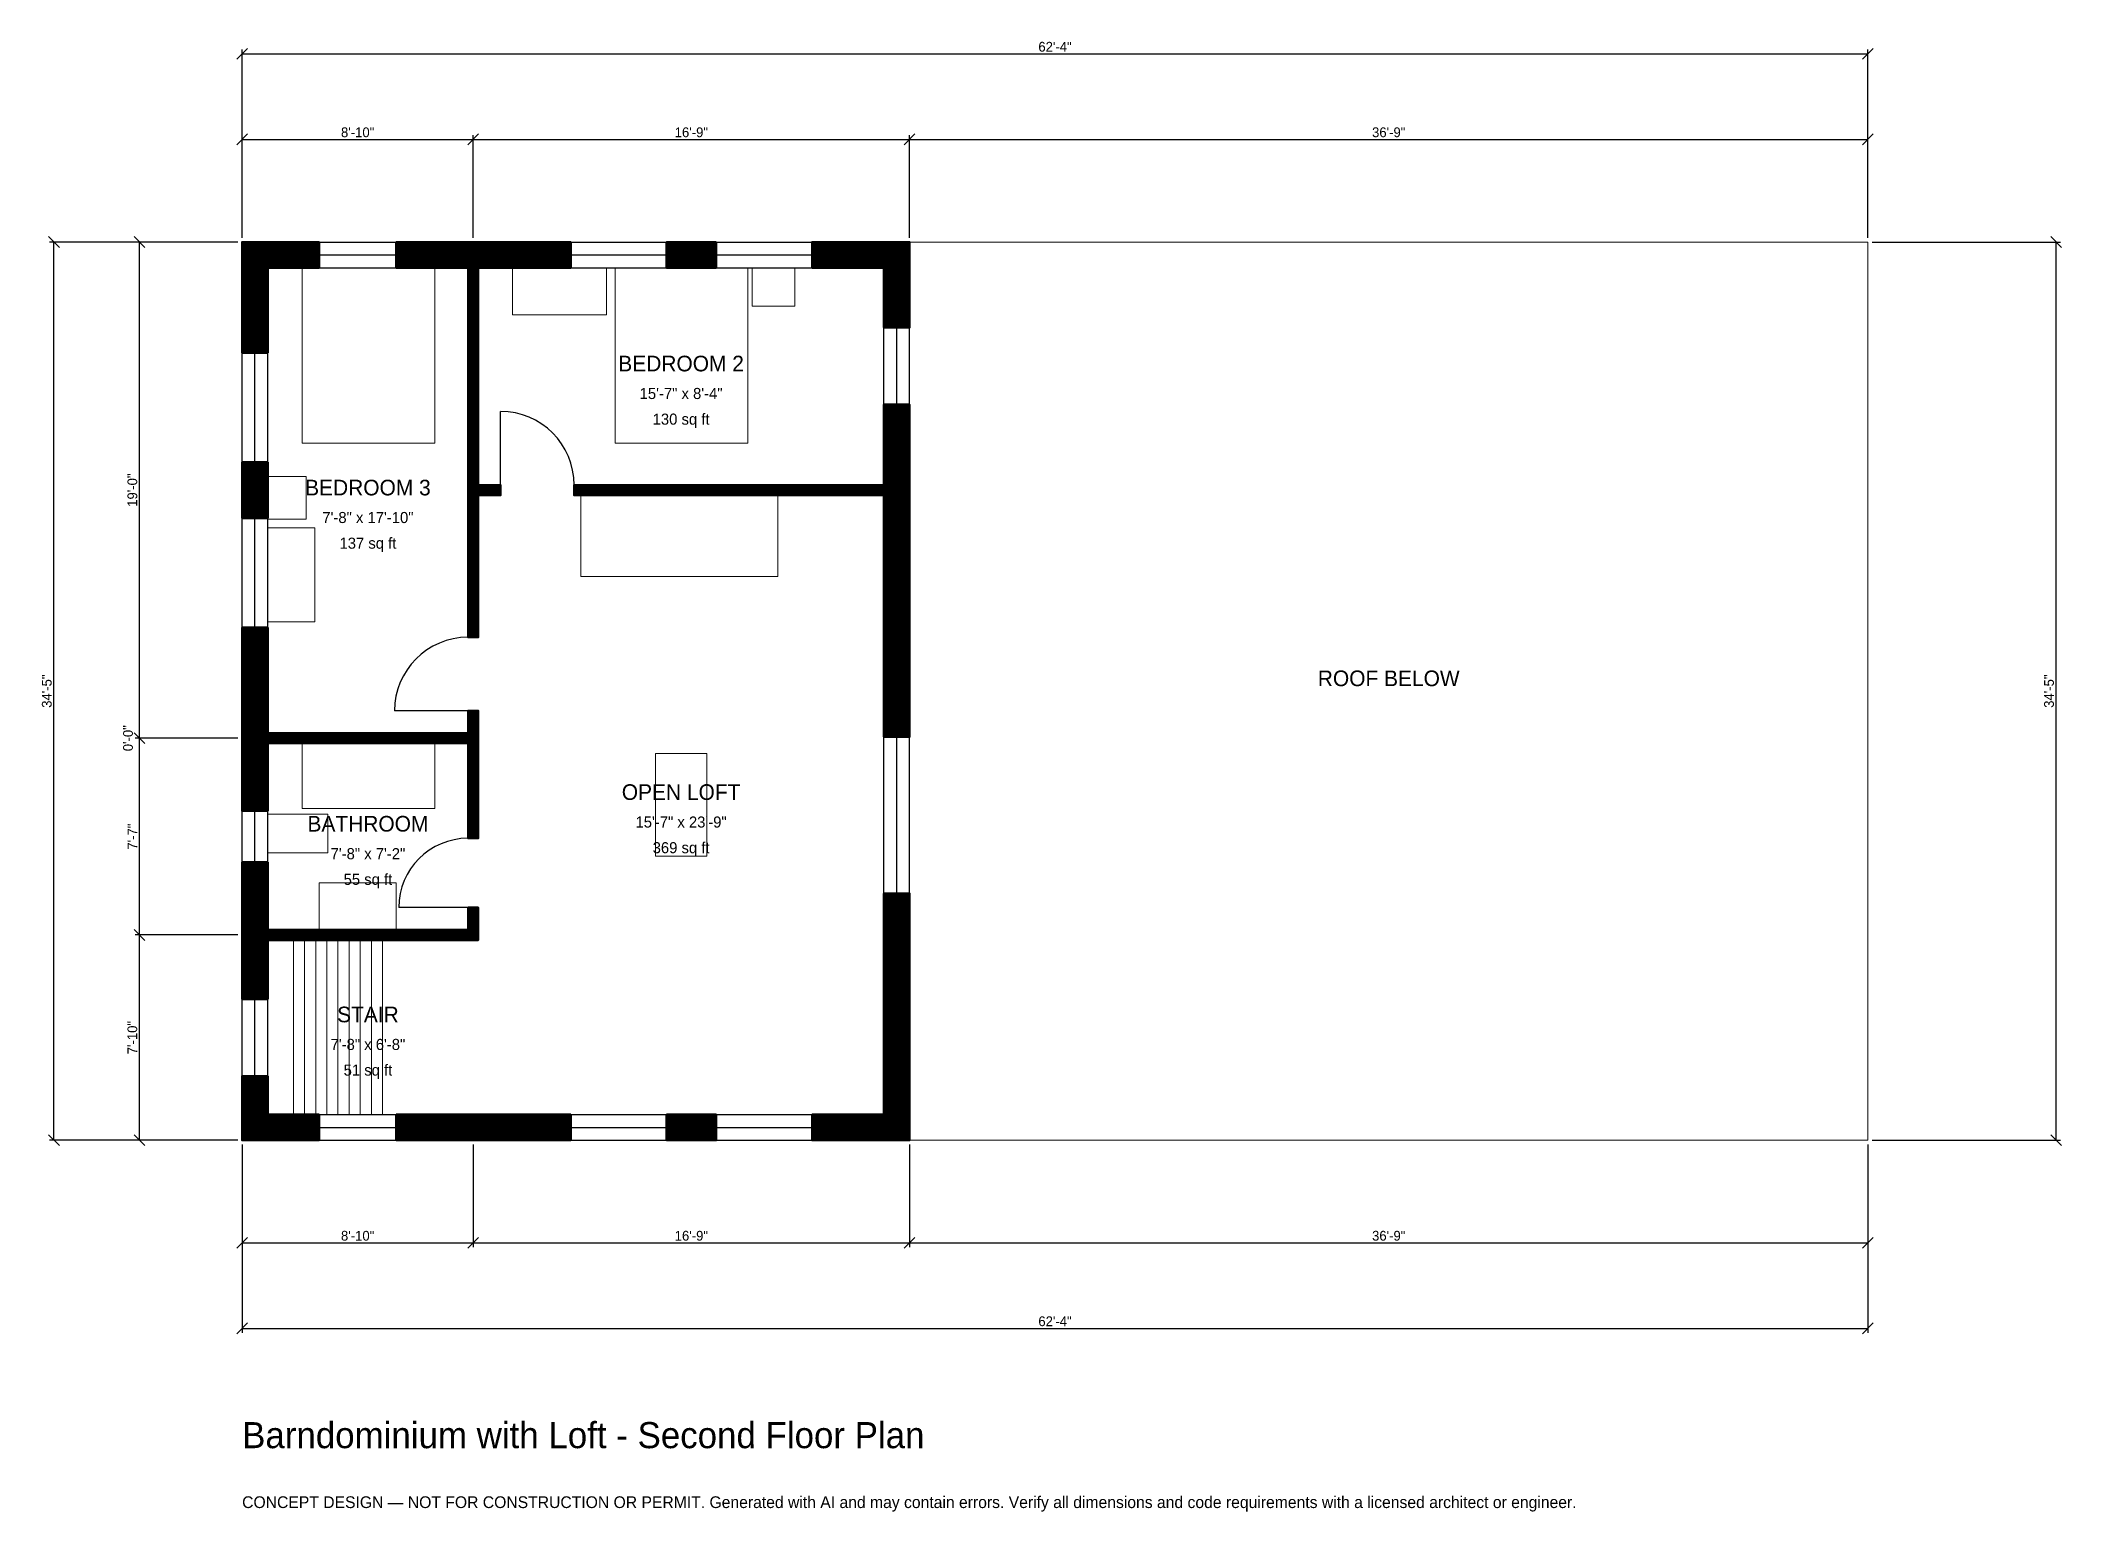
# Model space of a CAD drawing. Header units: inches. Extents: x -93 to 837, y -171 to 506.
import ezdxf
from ezdxf.enums import TextEntityAlignment as Align

# ---------------------------------------------------------------- set-up
doc = ezdxf.new("R2010")
doc.units = ezdxf.units.IN
doc.header["$MEASUREMENT"] = 0
doc.linetypes.add('DASHED', pattern=[0.6, 0.5, -0.1])
for name, color, linetype, lineweight in [('A-ANNO-DIMS', 1, 'Continuous', 13), ('A-ANNO-TEXT', 7, 'Continuous', 18), ('A-AREA-IDEN', 7, 'Continuous', 18), ('A-DOOR', 2, 'Continuous', 25), ('A-FLOR-FIXT', 9, 'Continuous', 13), ('A-FLOR-STRS', 3, 'Continuous', 18), ('A-FURN', 9, 'Continuous', 13), ('A-GLAZ', 4, 'Continuous', 25), ('A-SITE-PAVE', 8, 'Continuous', 13), ('A-WALL', 7, 'Continuous', 50), ('A-WALL-PATT', 8, 'Continuous', 13)]:
    doc.layers.add(name, color=color, linetype=linetype, lineweight=lineweight)
doc.dimstyles.new('PLAN', dxfattribs={"dimtxt": 4.5, "dimasz": 3, "dimexe": 2, "dimexo": 2, "dimgap": 1, "dimtad": 1, "dimdec": 0, "dimlunit": 4, "dimtsz": 2.5, "dimcen": 2.5, "dimclrd": 1, "dimclre": 1, "dimazin": 3, "dimtfac": 1, "dimtmove": 0, "dimatfit": 3})

msp = doc.modelspace()

# ---------------------------------------------------------------- hatches: boundary and pattern name
at = {"layer": 'A-WALL-PATT'}
h = msp.add_hatch(dxfattribs=at)
h.set_pattern_fill('ANSI31', color=8, scale=0.8)
h.paths.add_polyline_path([(11.811, 0), (0, 0), (0, 0), (0, 0), (0, 11.811), (0, 11.811), (0, 29.5276), (11.811, 29.5276), (11.811, 11.811), (35.4331, 11.811), (35.4331, 0), (11.811, 0), (11.811, 0)])
h.paths.add_polyline_path([(0, 88.5827), (0, 92.126), (0, 92.126), (0, 96.8504), (0, 96.8504), (0, 100.3937), (0, 127.9528), (11.811, 127.9528), (11.811, 100.3937), (11.811, 96.8504), (103.937, 96.8504), (103.937, 107.0866), (108.6614, 107.0866), (108.6614, 96.8504), (108.6614, 92.126), (103.937, 92.126), (11.811, 92.126), (11.811, 88.5827), (11.811, 64.9606), (0, 64.9606), (0, 88.5827)])
h.paths.add_polyline_path([(0, 179.1339), (0, 182.6772), (0, 182.6772), (0, 187.4016), (0, 187.4016), (0, 190.9449), (0, 235.958), (11.811, 235.958), (11.811, 190.9449), (11.811, 187.4016), (103.937, 187.4016), (103.937, 197.6378), (108.6614, 197.6378), (108.6614, 187.4016), (108.6614, 182.6772), (108.6614, 182.6772), (108.6614, 138.9764), (103.937, 138.9764), (103.937, 182.6772), (11.811, 182.6772), (11.811, 179.1339), (11.811, 151.5748), (0, 151.5748), (0, 179.1339)])
h.paths.add_polyline_path([(0, 312.0735), (11.811, 312.0735), (11.811, 286.3517), (0, 286.3517), (0, 312.0735)])
h.paths.add_polyline_path([(0, 401.5748), (0, 401.5748), (0, 413.3858), (0, 413.3858), (0, 413.3859), (11.811, 413.3859), (11.811, 413.3858), (35.4331, 413.3858), (35.4331, 401.5748), (11.811, 401.5748), (11.811, 362.4672), (0, 362.4672), (0, 401.5748)])
h.paths.add_polyline_path([(100.3937, 413.3858), (103.937, 413.3858), (103.937, 413.3859), (108.6614, 413.3859), (108.6614, 413.3858), (112.2047, 413.3858), (151.1811, 413.3858), (151.1811, 401.5748), (112.2047, 401.5748), (108.6614, 401.5748), (108.6614, 301.5748), (118.8976, 301.5748), (118.8976, 296.8504), (108.6614, 296.8504), (108.6614, 231.4961), (103.937, 231.4961), (103.937, 296.8504), (103.937, 301.5748), (103.937, 401.5748), (100.3937, 401.5748), (70.8661, 401.5748), (70.8661, 413.3858), (100.3937, 413.3858)])
h.paths.add_polyline_path([(218.1102, 413.3858), (218.1102, 401.5748), (195.2756, 401.5748), (195.2756, 413.3858), (218.1102, 413.3858)])
h.paths.add_polyline_path([(295.2756, 413.3858), (295.2756, 413.3859), (307.0866, 413.3859), (307.0866, 413.3858), (307.0867, 413.3858), (307.0867, 401.5748), (307.0866, 401.5748), (307.0866, 374.0157), (295.2756, 374.0157), (295.2756, 401.5748), (262.2047, 401.5748), (262.2047, 413.3858), (295.2756, 413.3858)])
h.paths.add_polyline_path([(307.0866, 305.1181), (307.0866, 301.5748), (307.0867, 301.5748), (307.0867, 296.8504), (307.0866, 296.8504), (307.0866, 293.3071), (307.0866, 185.6299), (295.2756, 185.6299), (295.2756, 293.3071), (295.2756, 296.8504), (152.7559, 296.8504), (152.7559, 301.5748), (295.2756, 301.5748), (295.2756, 305.1181), (295.2756, 338.5827), (307.0866, 338.5827), (307.0866, 305.1181)])
h.paths.add_polyline_path([(307.0866, 11.811), (307.0867, 11.811), (307.0867, 0), (307.0866, 0), (307.0866, 0), (295.2756, 0), (295.2756, 0), (262.2047, 0), (262.2047, 11.811), (295.2756, 11.811), (295.2756, 113.5827), (307.0866, 113.5827), (307.0866, 11.811)])
h.paths.add_polyline_path([(195.2756, 0), (195.2756, 11.811), (218.1102, 11.811), (218.1102, 0), (195.2756, 0)])
h.paths.add_polyline_path([(112.2047, 0), (100.3937, 0), (70.8661, 0), (70.8661, 11.811), (100.3937, 11.811), (112.2047, 11.811), (151.1811, 11.811), (151.1811, 0), (112.2047, 0)])

# ---------------------------------------------------------------- linework, layer by layer
at = {"layer": 'A-DOOR'}
for p, q in [((118.8976, 301.5748), (118.8976, 335.4331)), ((103.937, 197.6378), (70.0787, 197.6378)), ((103.937, 107.0866), (72.0472, 107.0866))]:
    msp.add_line(p, q, dxfattribs=at)
for centre, radius, start, end in [((118.8976, 301.5748), 33.8583, 0, 90), ((103.937, 197.6378), 33.8583, 90, 180), ((103.937, 107.0866), 31.8898, 90, 180)]:
    msp.add_arc(centre, radius, start, end, dxfattribs=at)
at = {"layer": 'A-FLOR-FIXT'}
for points in [[(27.5591, 152.7559), (88.5827, 152.7559), (88.5827, 182.6772), (27.5591, 182.6772)], [(11.811, 132.2835), (39.3701, 132.2835), (39.3701, 150), (11.811, 150)], [(35.4331, 96.8504), (70.8661, 96.8504), (70.8661, 118.5039), (35.4331, 118.5039)]]:
    msp.add_lwpolyline(points, close=True, dxfattribs=at)
at = {"layer": 'A-FLOR-STRS'}
for p, q in [((23.622, 11.811), (23.622, 92.126)), ((28.7402, 11.811), (28.7402, 92.126)), ((33.8583, 11.811), (33.8583, 92.126)), ((38.9764, 11.811), (38.9764, 92.126)), ((44.0945, 11.811), (44.0945, 92.126)), ((49.2126, 11.811), (49.2126, 92.126)), ((54.3307, 11.811), (54.3307, 92.126)), ((59.4488, 11.811), (59.4488, 92.126)), ((64.5669, 11.811), (64.5669, 92.126))]:
    msp.add_line(p, q, dxfattribs=at)
at = {"layer": 'A-FURN'}
for points in [[(27.5591, 320.8661), (88.5827, 320.8661), (88.5827, 401.5748), (27.5591, 401.5748)], [(124.4094, 379.9213), (167.7165, 379.9213), (167.7165, 401.5748), (124.4094, 401.5748)], [(171.6535, 320.8661), (232.6772, 320.8661), (232.6772, 401.5748), (171.6535, 401.5748)], [(234.6457, 383.8583), (254.3307, 383.8583), (254.3307, 401.5748), (234.6457, 401.5748)], [(11.811, 285.8268), (29.5276, 285.8268), (29.5276, 305.5118), (11.811, 305.5118)], [(155.9055, 259.4488), (246.4567, 259.4488), (246.4567, 296.8504), (155.9055, 296.8504)], [(11.811, 238.5827), (33.4646, 238.5827), (33.4646, 281.8898), (11.811, 281.8898)], [(190.1575, 130.7087), (213.7795, 130.7087), (213.7795, 177.9528), (190.1575, 177.9528)]]:
    msp.add_lwpolyline(points, close=True, dxfattribs=at)
at = {"layer": 'A-GLAZ'}
for p, q in [((35.4331, 413.3858), (70.8661, 413.3858)), ((151.1811, 413.3858), (195.2756, 413.3858)), ((218.1102, 413.3858), (262.2047, 413.3858)), ((35.4331, 407.4803), (70.8661, 407.4803)), ((35.4331, 401.5748), (70.8661, 401.5748)), ((151.1811, 407.4803), (195.2756, 407.4803)), ((151.1811, 401.5748), (195.2756, 401.5748)), ((218.1102, 407.4803), (262.2047, 407.4803)), ((218.1102, 401.5748), (262.2047, 401.5748)), ((295.2756, 338.5827), (295.2756, 374.0157)), ((301.1811, 338.5827), (301.1811, 374.0157)), ((307.0866, 338.5827), (307.0866, 374.0157)), ((0, 312.0735), (0, 362.4672)), ((5.9055, 312.0735), (5.9055, 362.4672)), ((11.811, 312.0735), (11.811, 362.4672)), ((0, 235.958), (0, 286.3517)), ((5.9055, 235.958), (5.9055, 286.3517)), ((11.811, 235.958), (11.811, 286.3517)), ((295.2756, 113.5827), (295.2756, 185.6299)), ((301.1811, 113.5827), (301.1811, 185.6299)), ((307.0866, 113.5827), (307.0866, 185.6299)), ((0, 127.9528), (0, 151.5748)), ((5.9055, 127.9528), (5.9055, 151.5748)), ((11.811, 127.9528), (11.811, 151.5748)), ((0, 29.5276), (0, 64.9606)), ((5.9055, 29.5276), (5.9055, 64.9606)), ((11.811, 29.5276), (11.811, 64.9606)), ((35.4331, 11.811), (70.8661, 11.811)), ((151.1811, 11.811), (195.2756, 11.811)), ((218.1102, 11.811), (262.2047, 11.811)), ((35.4331, 5.9055), (70.8661, 5.9055)), ((35.4331, 0), (70.8661, 0)), ((151.1811, 5.9055), (195.2756, 5.9055)), ((151.1811, 0), (195.2756, 0)), ((218.1102, 5.9055), (262.2047, 5.9055)), ((218.1102, 0), (262.2047, 0))]:
    msp.add_line(p, q, dxfattribs=at)
at = {"layer": 'A-SITE-PAVE', "linetype": 'DASHED'}
msp.add_lwpolyline([(307.0866, 0), (748.0315, 0), (748.0315, 413.3858), (307.0866, 413.3858)], close=True, dxfattribs=at)
at = {"layer": 'A-WALL'}
for points in [[(0, 401.5748), (0, 401.5748), (0, 413.3858), (0, 413.3858), (0, 413.3859), (11.811, 413.3859), (11.811, 413.3858), (35.4331, 413.3858), (35.4331, 401.5748), (11.811, 401.5748), (11.811, 362.4672), (0, 362.4672), (0, 401.5748)], [(100.3937, 413.3858), (103.937, 413.3858), (103.937, 413.3859), (108.6614, 413.3859), (108.6614, 413.3858), (112.2047, 413.3858), (151.1811, 413.3858), (151.1811, 401.5748), (112.2047, 401.5748), (108.6614, 401.5748), (108.6614, 301.5748), (118.8976, 301.5748), (118.8976, 296.8504), (108.6614, 296.8504), (108.6614, 231.4961), (103.937, 231.4961), (103.937, 296.8504), (103.937, 301.5748), (103.937, 401.5748), (100.3937, 401.5748), (70.8661, 401.5748), (70.8661, 413.3858), (100.3937, 413.3858)], [(218.1102, 413.3858), (218.1102, 401.5748), (195.2756, 401.5748), (195.2756, 413.3858), (218.1102, 413.3858)], [(295.2756, 413.3858), (295.2756, 413.3859), (307.0866, 413.3859), (307.0866, 413.3858), (307.0867, 413.3858), (307.0867, 401.5748), (307.0866, 401.5748), (307.0866, 374.0157), (295.2756, 374.0157), (295.2756, 401.5748), (262.2047, 401.5748), (262.2047, 413.3858), (295.2756, 413.3858)], [(307.0866, 305.1181), (307.0866, 301.5748), (307.0867, 301.5748), (307.0867, 296.8504), (307.0866, 296.8504), (307.0866, 293.3071), (307.0866, 185.6299), (295.2756, 185.6299), (295.2756, 293.3071), (295.2756, 296.8504), (152.7559, 296.8504), (152.7559, 301.5748), (295.2756, 301.5748), (295.2756, 305.1181), (295.2756, 338.5827), (307.0866, 338.5827), (307.0866, 305.1181)], [(0, 312.0735), (11.811, 312.0735), (11.811, 286.3517), (0, 286.3517), (0, 312.0735)], [(0, 179.1339), (0, 182.6772), (0, 182.6772), (0, 187.4016), (0, 187.4016), (0, 190.9449), (0, 235.958), (11.811, 235.958), (11.811, 190.9449), (11.811, 187.4016), (103.937, 187.4016), (103.937, 197.6378), (108.6614, 197.6378), (108.6614, 187.4016), (108.6614, 182.6772), (108.6614, 182.6772), (108.6614, 138.9764), (103.937, 138.9764), (103.937, 182.6772), (11.811, 182.6772), (11.811, 179.1339), (11.811, 151.5748), (0, 151.5748), (0, 179.1339)], [(0, 88.5827), (0, 92.126), (0, 92.126), (0, 96.8504), (0, 96.8504), (0, 100.3937), (0, 127.9528), (11.811, 127.9528), (11.811, 100.3937), (11.811, 96.8504), (103.937, 96.8504), (103.937, 107.0866), (108.6614, 107.0866), (108.6614, 96.8504), (108.6614, 92.126), (103.937, 92.126), (11.811, 92.126), (11.811, 88.5827), (11.811, 64.9606), (0, 64.9606), (0, 88.5827)], [(307.0866, 11.811), (307.0867, 11.811), (307.0867, 0), (307.0866, 0), (307.0866, 0), (295.2756, 0), (295.2756, 0), (262.2047, 0), (262.2047, 11.811), (295.2756, 11.811), (295.2756, 113.5827), (307.0866, 113.5827), (307.0866, 11.811)], [(11.811, 0), (0, 0), (0, 0), (0, 0), (0, 11.811), (0, 11.811), (0, 29.5276), (11.811, 29.5276), (11.811, 11.811), (35.4331, 11.811), (35.4331, 0), (11.811, 0), (11.811, 0)], [(112.2047, 0), (100.3937, 0), (70.8661, 0), (70.8661, 11.811), (100.3937, 11.811), (112.2047, 11.811), (151.1811, 11.811), (151.1811, 0), (112.2047, 0)], [(195.2756, 0), (195.2756, 11.811), (218.1102, 11.811), (218.1102, 0), (195.2756, 0)]]:
    msp.add_lwpolyline(points, close=True, dxfattribs=at)

# ---------------------------------------------------------------- texts
at = {"layer": 'A-ANNO-TEXT'}
for s, height, p in [('Barndominium with Loft - Second Floor Plan', 12, (0, -141.7323)), ('CONCEPT DESIGN — NOT FOR CONSTRUCTION OR PERMIT. Generated with AI and may contain errors. Verify all dimensions and code requirements with a licensed architect or engineer.', 5.4, (0, -169.2913))]:
    msp.add_text(s, height=height, dxfattribs=at).set_placement(p)
at = {"layer": 'A-AREA-IDEN'}
for s, height, p in [('BEDROOM 2', 7.2, (201.9685, 357.4803)), ('15\'-7" x 8\'-4"', 5.1, (201.9685, 343.7008)), ('130 sq ft', 5.1, (201.9685, 331.8898)), ('BEDROOM 3', 7.2, (57.874, 300.3937)), ('7\'-8" x 17\'-10"', 5.1, (57.874, 286.6142)), ('137 sq ft', 5.1, (57.874, 274.8031)), ('ROOF BELOW', 7.2, (527.5591, 212.5984)), ('OPEN LOFT', 7.2, (201.9685, 160.2362)), ('BATHROOM', 7.2, (57.874, 145.6693)), ('15\'-7" x 23\'-9"', 5.1, (201.9685, 146.4567)), ('7\'-8" x 7\'-2"', 5.1, (57.874, 131.8898)), ('369 sq ft', 5.1, (201.9685, 134.6457)), ('55 sq ft', 5.1, (57.874, 120.0787)), ('STAIR', 7.2, (57.874, 57.874)), ('7\'-8" x 6\'-8"', 5.1, (57.874, 44.0945)), ('51 sq ft', 5.1, (57.874, 32.2835))]:
    msp.add_text(s, height=height, dxfattribs=at).set_placement(p, align=Align.MIDDLE_CENTER)

# ---------------------------------------------------------------- dimensions: what is measured, and where the dimension line sits
at = {"layer": 'A-ANNO-DIMS'}
for base, p1, p2, text in [((0, 500), (0, 413.3858), (748.0315, 413.3858), '62\'-4"'), ((0, 460.6299), (0, 413.3858), (106.2992, 413.3858), '8\'-10"'), ((106.2992, 460.6299), (106.2992, 413.3858), (307.0866, 413.3858), '16\'-9"'), ((307.0866, 460.6299), (307.0866, 413.3858), (748.0315, 413.3858), '36\'-9"'), ((0, -47.2441), (0, 0), (106.2992, 0), '8\'-10"'), ((0, -86.6142), (0, 0), (748.0315, 0), '62\'-4"'), ((106.2992, -47.2441), (106.2992, 0), (307.0866, 0), '16\'-9"'), ((307.0866, -47.2441), (307.0866, 0), (748.0315, 0), '36\'-9"')]:
    msp.add_linear_dim(base=base, p1=p1, p2=p2, text=text, dimstyle='PLAN', dxfattribs=at).render()
for base, p1, p2, text in [((-86.6142, 0), (0, 0), (0, 413.3858), '34\'-5"'), ((-47.2441, 185.0394), (0, 185.0394), (0, 413.3858), '19\'-0"'), ((834.6457, 0), (748.0315, 0), (748.0315, 413.3858), '34\'-5"'), ((-47.2441, 185.0394), (0, 185.0394), (0, 185.0394), '0\'-0"'), ((-47.2441, 94.4882), (0, 94.4882), (0, 185.0394), '7\'-7"'), ((-47.2441, 0), (0, 0), (0, 94.4882), '7\'-10"')]:
    msp.add_linear_dim(base=base, p1=p1, p2=p2, angle=90, text=text, dimstyle='PLAN', dxfattribs=at).render()

doc.saveas('drawing.dxf')
